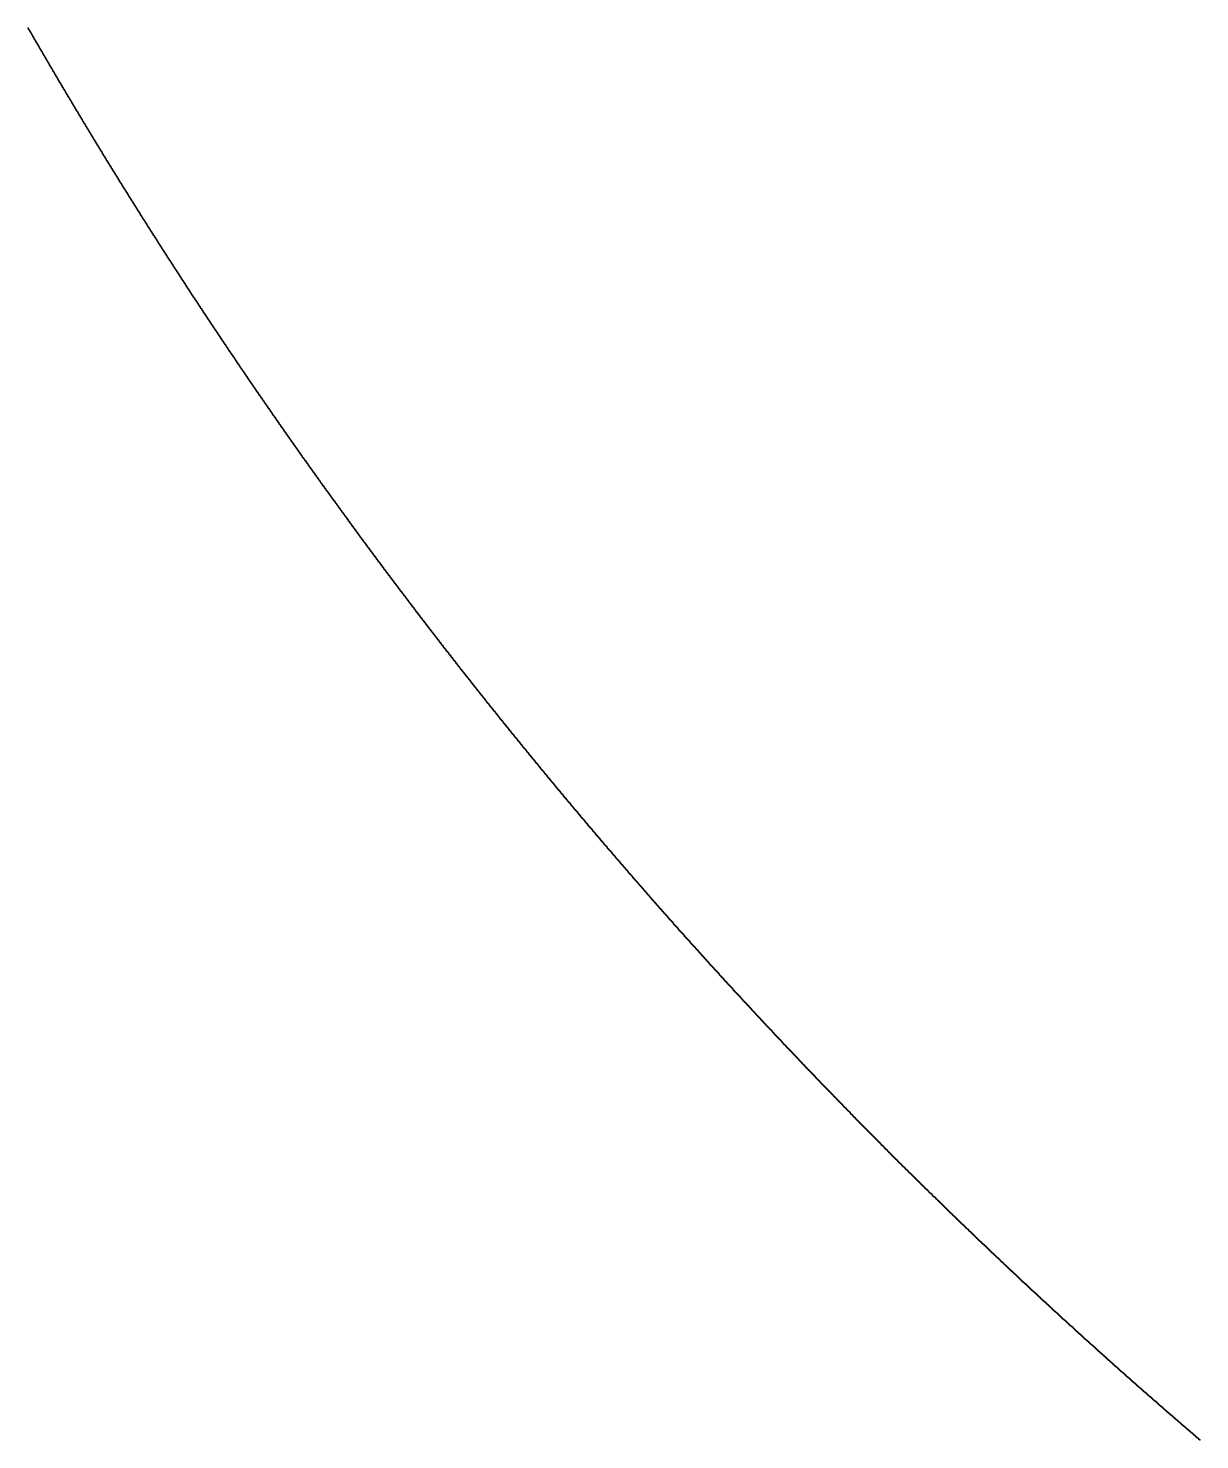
# Model space of a CAD drawing. Header units: metres. Extents: x -42.2 to 42, y -42.2 to 42.1.
# Drawn here: x -36.54 to -27.43, y -32.07 to -21.1 of the extents above; entities that cross this region are included whole.
import ezdxf

# ---------------------------------------------------------------- set-up
doc = ezdxf.new("R2010")
doc.units = ezdxf.units.M

msp = doc.modelspace()

# ---------------------------------------------------------------- linework, layer by layer
for p in [(-36.536, -21.101), (-36.533, -21.107), (-36.529, -21.113), (-36.525, -21.12), (-36.522, -21.126), (-36.518, -21.132), (-36.514, -21.139), (-36.511, -21.145), (-36.507, -21.152), (-36.503, -21.158), (-36.5, -21.164), (-36.496, -21.171), (-36.492, -21.177), (-36.489, -21.183), (-36.485, -21.19), (-36.481, -21.196), (-36.478, -21.203), (-36.474, -21.209), (-36.47, -21.215), (-36.466, -21.222), (-36.463, -21.228), (-36.459, -21.234), (-36.455, -21.241), (-36.452, -21.247), (-36.448, -21.253), (-36.444, -21.26), (-36.441, -21.266), (-36.437, -21.273), (-36.433, -21.279), (-36.429, -21.285), (-36.426, -21.292), (-36.422, -21.298), (-36.418, -21.304), (-36.415, -21.311), (-36.411, -21.317), (-36.407, -21.323), (-36.403, -21.33), (-36.4, -21.336), (-36.396, -21.342), (-36.392, -21.349), (-36.389, -21.355), (-36.385, -21.361), (-36.381, -21.368), (-36.377, -21.374), (-36.374, -21.381), (-36.37, -21.387), (-36.366, -21.393), (-36.363, -21.4), (-36.359, -21.406), (-36.355, -21.412), (-36.351, -21.419), (-36.348, -21.425), (-36.344, -21.431), (-36.34, -21.438), (-36.336, -21.444), (-36.333, -21.45), (-36.329, -21.457), (-36.325, -21.463), (-36.322, -21.469), (-36.318, -21.476), (-36.314, -21.482), (-36.31, -21.488), (-36.307, -21.495), (-36.303, -21.501), (-36.299, -21.507), (-36.295, -21.514), (-36.292, -21.52), (-36.288, -21.526), (-36.284, -21.533), (-36.28, -21.539), (-36.277, -21.545), (-36.273, -21.552), (-36.269, -21.558), (-36.265, -21.564), (-36.262, -21.571), (-36.258, -21.577), (-36.254, -21.583), (-36.25, -21.59), (-36.247, -21.596), (-36.243, -21.602), (-36.239, -21.609), (-36.235, -21.615), (-36.232, -21.621), (-36.228, -21.628), (-36.224, -21.634), (-36.22, -21.64), (-36.216, -21.647), (-36.213, -21.653), (-36.209, -21.659), (-36.205, -21.666), (-36.201, -21.672), (-36.198, -21.678), (-36.194, -21.684), (-36.19, -21.691), (-36.186, -21.697), (-36.183, -21.703), (-36.179, -21.71), (-36.175, -21.716), (-36.171, -21.722), (-36.167, -21.729), (-36.164, -21.735), (-36.16, -21.741), (-36.156, -21.748), (-36.152, -21.754), (-36.149, -21.76), (-36.145, -21.767), (-36.141, -21.773), (-36.137, -21.779), (-36.133, -21.785), (-36.13, -21.792), (-36.126, -21.798), (-36.122, -21.804), (-36.118, -21.811), (-36.114, -21.817), (-36.111, -21.823), (-36.107, -21.83), (-36.103, -21.836), (-36.099, -21.842), (-36.095, -21.848), (-36.092, -21.855), (-36.088, -21.861), (-36.084, -21.867), (-36.08, -21.874), (-36.076, -21.88), (-36.073, -21.886), (-36.069, -21.893), (-36.065, -21.899), (-36.061, -21.905), (-36.057, -21.911), (-36.053, -21.918), (-36.05, -21.924), (-36.046, -21.93), (-36.042, -21.937), (-36.038, -21.943), (-36.034, -21.949), (-36.031, -21.955), (-36.027, -21.962), (-36.023, -21.968), (-36.019, -21.974), (-36.015, -21.981), (-36.011, -21.987), (-36.008, -21.993), (-36.004, -21.999), (-36, -22.006), (-35.996, -22.012), (-35.992, -22.018), (-35.988, -22.025), (-35.985, -22.031), (-35.981, -22.037), (-35.977, -22.043), (-35.973, -22.05), (-35.969, -22.056), (-35.965, -22.062), (-35.962, -22.069), (-35.958, -22.075), (-35.954, -22.081), (-35.95, -22.087), (-35.946, -22.094), (-35.942, -22.1), (-35.939, -22.106), (-35.935, -22.112), (-35.931, -22.119), (-35.927, -22.125), (-35.923, -22.131), (-35.919, -22.138), (-35.915, -22.144), (-35.912, -22.15), (-35.908, -22.156), (-35.904, -22.163), (-35.9, -22.169), (-35.896, -22.175), (-35.892, -22.181), (-35.888, -22.188), (-35.885, -22.194), (-35.881, -22.2), (-35.877, -22.206), (-35.873, -22.213), (-35.869, -22.219), (-35.865, -22.225), (-35.861, -22.231), (-35.857, -22.238), (-35.854, -22.244), (-35.85, -22.25), (-35.846, -22.256), (-35.842, -22.263), (-35.838, -22.269), (-35.834, -22.275), (-35.83, -22.282), (-35.826, -22.288), (-35.823, -22.294), (-35.819, -22.3), (-35.815, -22.307), (-35.811, -22.313), (-35.807, -22.319), (-35.803, -22.325), (-35.799, -22.332), (-35.795, -22.338), (-35.792, -22.344), (-35.788, -22.35), (-35.784, -22.356), (-35.78, -22.363), (-35.776, -22.369), (-35.772, -22.375), (-35.768, -22.381), (-35.764, -22.388), (-35.76, -22.394), (-35.756, -22.4), (-35.753, -22.406), (-35.749, -22.413), (-35.745, -22.419), (-35.741, -22.425), (-35.737, -22.431), (-35.733, -22.438), (-35.729, -22.444), (-35.725, -22.45), (-35.721, -22.456), (-35.717, -22.463), (-35.714, -22.469), (-35.71, -22.475), (-35.706, -22.481), (-35.702, -22.487), (-35.698, -22.494), (-35.694, -22.5), (-35.69, -22.506), (-35.686, -22.512), (-35.682, -22.519), (-35.678, -22.525), (-35.674, -22.531), (-35.67, -22.537), (-35.667, -22.544), (-35.663, -22.55), (-35.659, -22.556), (-35.655, -22.562), (-35.651, -22.568), (-35.647, -22.575), (-35.643, -22.581), (-35.639, -22.587), (-35.635, -22.593), (-35.631, -22.599), (-35.627, -22.606), (-35.623, -22.612), (-35.619, -22.618), (-35.615, -22.624), (-35.611, -22.631), (-35.608, -22.637), (-35.604, -22.643), (-35.6, -22.649), (-35.596, -22.655), (-35.592, -22.662), (-35.588, -22.668), (-35.584, -22.674), (-35.58, -22.68), (-35.576, -22.686), (-35.572, -22.693), (-35.568, -22.699), (-35.564, -22.705), (-35.56, -22.711), (-35.556, -22.717), (-35.552, -22.724), (-35.548, -22.73), (-35.544, -22.736), (-35.54, -22.742), (-35.536, -22.749), (-35.532, -22.755), (-35.528, -22.761), (-35.525, -22.767), (-35.521, -22.773), (-35.517, -22.78), (-35.513, -22.786), (-35.509, -22.792), (-35.505, -22.798), (-35.501, -22.804), (-35.497, -22.81), (-35.493, -22.817), (-35.489, -22.823), (-35.485, -22.829), (-35.481, -22.835), (-35.477, -22.841), (-35.473, -22.848), (-35.469, -22.854), (-35.465, -22.86), (-35.461, -22.866), (-35.457, -22.872), (-35.453, -22.879), (-35.449, -22.885), (-35.445, -22.891), (-35.441, -22.897), (-35.437, -22.903), (-35.433, -22.909), (-35.429, -22.916), (-35.425, -22.922), (-35.421, -22.928), (-35.417, -22.934), (-35.413, -22.94), (-35.409, -22.947), (-35.405, -22.953), (-35.401, -22.959), (-35.397, -22.965), (-35.393, -22.971), (-35.389, -22.977), (-35.385, -22.984), (-35.381, -22.99), (-35.377, -22.996), (-35.373, -23.002), (-35.369, -23.008), (-35.365, -23.014), (-35.361, -23.021), (-35.357, -23.027), (-35.353, -23.033), (-35.349, -23.039), (-35.345, -23.045), (-35.341, -23.052), (-35.337, -23.058), (-35.333, -23.064), (-35.329, -23.07), (-35.325, -23.076), (-35.321, -23.082), (-35.317, -23.088), (-35.313, -23.095), (-35.309, -23.101), (-35.305, -23.107), (-35.301, -23.113), (-35.297, -23.119), (-35.293, -23.125), (-35.289, -23.132), (-35.285, -23.138), (-35.281, -23.144), (-35.277, -23.15), (-35.273, -23.156), (-35.269, -23.162), (-35.265, -23.169), (-35.261, -23.175), (-35.257, -23.181), (-35.253, -23.187), (-35.249, -23.193), (-35.244, -23.199), (-35.24, -23.205), (-35.236, -23.212), (-35.232, -23.218), (-35.228, -23.224), (-35.224, -23.23), (-35.22, -23.236), (-35.216, -23.242), (-35.212, -23.248), (-35.208, -23.255), (-35.204, -23.261), (-35.2, -23.267), (-35.196, -23.273), (-35.192, -23.279), (-35.188, -23.285), (-35.184, -23.291), (-35.18, -23.298), (-35.176, -23.304), (-35.172, -23.31), (-35.168, -23.316), (-35.163, -23.322), (-35.159, -23.328), (-35.155, -23.334), (-35.151, -23.341), (-35.147, -23.347), (-35.143, -23.353), (-35.139, -23.359), (-35.135, -23.365), (-35.131, -23.371), (-35.127, -23.377), (-35.123, -23.383), (-35.119, -23.39), (-35.115, -23.396), (-35.111, -23.402), (-35.107, -23.408), (-35.102, -23.414), (-35.098, -23.42), (-35.094, -23.426), (-35.09, -23.432), (-35.086, -23.439), (-35.082, -23.445), (-35.078, -23.451), (-35.074, -23.457), (-35.07, -23.463), (-35.066, -23.469), (-35.062, -23.475), (-35.058, -23.481), (-35.053, -23.488), (-35.049, -23.494), (-35.045, -23.5), (-35.041, -23.506), (-35.037, -23.512), (-35.033, -23.518), (-35.029, -23.524), (-35.025, -23.53), (-35.021, -23.536), (-35.017, -23.543), (-35.013, -23.549), (-35.008, -23.555), (-35.004, -23.561), (-35, -23.567), (-34.996, -23.573), (-34.992, -23.579), (-34.988, -23.585), (-34.984, -23.591), (-34.98, -23.597), (-34.976, -23.604), (-34.971, -23.61), (-34.967, -23.616), (-34.963, -23.622), (-34.959, -23.628), (-34.955, -23.634), (-34.951, -23.64), (-34.947, -23.646), (-34.943, -23.652), (-34.939, -23.658), (-34.934, -23.665), (-34.93, -23.671), (-34.926, -23.677), (-34.922, -23.683), (-34.918, -23.689), (-34.914, -23.695), (-34.91, -23.701), (-34.906, -23.707), (-34.901, -23.713), (-34.897, -23.719), (-34.893, -23.725), (-34.889, -23.732), (-34.885, -23.738), (-34.881, -23.744), (-34.877, -23.75), (-34.873, -23.756), (-34.868, -23.762), (-34.864, -23.768), (-34.86, -23.774), (-34.856, -23.78), (-34.852, -23.786), (-34.848, -23.792), (-34.844, -23.798), (-34.839, -23.805), (-34.835, -23.811), (-34.831, -23.817), (-34.827, -23.823), (-34.823, -23.829), (-34.819, -23.835), (-34.815, -23.841), (-34.81, -23.847), (-34.806, -23.853), (-34.802, -23.859), (-34.798, -23.865), (-34.794, -23.871), (-34.79, -23.877), (-34.785, -23.884), (-34.781, -23.89), (-34.777, -23.896), (-34.773, -23.902), (-34.769, -23.908), (-34.765, -23.914), (-34.761, -23.92), (-34.756, -23.926), (-34.752, -23.932), (-34.748, -23.938), (-34.744, -23.944), (-34.74, -23.95), (-34.735, -23.956), (-34.731, -23.962), (-34.727, -23.968), (-34.723, -23.974), (-34.719, -23.981), (-34.715, -23.987), (-34.71, -23.993), (-34.706, -23.999), (-34.702, -24.005), (-34.698, -24.011), (-34.694, -24.017), (-34.69, -24.023), (-34.685, -24.029), (-34.681, -24.035), (-34.677, -24.041), (-34.673, -24.047), (-34.669, -24.053), (-34.664, -24.059), (-34.66, -24.065), (-34.656, -24.071), (-34.652, -24.077), (-34.648, -24.083), (-34.643, -24.089), (-34.639, -24.095), (-34.635, -24.102), (-34.631, -24.108), (-34.627, -24.114), (-34.623, -24.12), (-34.618, -24.126), (-34.614, -24.132), (-34.61, -24.138), (-34.606, -24.144), (-34.602, -24.15), (-34.597, -24.156), (-34.593, -24.162), (-34.589, -24.168), (-34.585, -24.174), (-34.58, -24.18), (-34.576, -24.186), (-34.572, -24.192), (-34.568, -24.198), (-34.564, -24.204), (-34.559, -24.21), (-34.555, -24.216), (-34.551, -24.222), (-34.547, -24.228), (-34.543, -24.234), (-34.538, -24.24), (-34.534, -24.246), (-34.53, -24.252), (-34.526, -24.258), (-34.521, -24.264), (-34.517, -24.27), (-34.513, -24.276), (-34.509, -24.282), (-34.505, -24.288), (-34.5, -24.294), (-34.496, -24.301), (-34.492, -24.307), (-34.488, -24.313), (-34.483, -24.319), (-34.479, -24.325), (-34.475, -24.331), (-34.471, -24.337), (-34.466, -24.343), (-34.462, -24.349), (-34.458, -24.355), (-34.454, -24.361), (-34.449, -24.367), (-34.445, -24.373), (-34.441, -24.379), (-34.437, -24.385), (-34.432, -24.391), (-34.428, -24.397), (-34.424, -24.403), (-34.42, -24.409), (-34.415, -24.415), (-34.411, -24.421), (-34.407, -24.427), (-34.403, -24.433), (-34.398, -24.439), (-34.394, -24.445), (-34.39, -24.451), (-34.386, -24.457), (-34.381, -24.463), (-34.377, -24.469), (-34.373, -24.475), (-34.369, -24.481), (-34.364, -24.487), (-34.36, -24.493), (-34.356, -24.499), (-34.352, -24.505), (-34.347, -24.511), (-34.343, -24.517), (-34.339, -24.523), (-34.335, -24.529), (-34.33, -24.535), (-34.326, -24.541), (-34.322, -24.547), (-34.317, -24.553), (-34.313, -24.559), (-34.309, -24.565), (-34.305, -24.571), (-34.3, -24.577), (-34.296, -24.583), (-34.292, -24.588), (-34.288, -24.594), (-34.283, -24.6), (-34.279, -24.606), (-34.275, -24.612), (-34.27, -24.618), (-34.266, -24.624), (-34.262, -24.63), (-34.258, -24.636), (-34.253, -24.642), (-34.249, -24.648), (-34.245, -24.654), (-34.24, -24.66), (-34.236, -24.666), (-34.232, -24.672), (-34.227, -24.678), (-34.223, -24.684), (-34.219, -24.69), (-34.215, -24.696), (-34.21, -24.702), (-34.206, -24.708), (-34.202, -24.714), (-34.197, -24.72), (-34.193, -24.726), (-34.189, -24.732), (-34.184, -24.738), (-34.18, -24.744), (-34.176, -24.75), (-34.172, -24.756), (-34.167, -24.762), (-34.163, -24.768), (-34.159, -24.774), (-34.154, -24.78), (-34.15, -24.785), (-34.146, -24.791), (-34.141, -24.797), (-34.137, -24.803), (-34.133, -24.809), (-34.128, -24.815), (-34.124, -24.821), (-34.12, -24.827), (-34.115, -24.833), (-34.111, -24.839), (-34.107, -24.845), (-34.102, -24.851), (-34.098, -24.857), (-34.094, -24.863), (-34.089, -24.869), (-34.085, -24.875), (-34.081, -24.881), (-34.076, -24.887), (-34.072, -24.893), (-34.068, -24.898), (-34.063, -24.904), (-34.059, -24.91), (-34.055, -24.916), (-34.05, -24.922), (-34.046, -24.928), (-34.042, -24.934), (-34.037, -24.94), (-34.033, -24.946), (-34.029, -24.952), (-34.024, -24.958), (-34.02, -24.964), (-34.016, -24.97), (-34.011, -24.976), (-34.007, -24.982), (-34.007, -24.982), (-34.003, -24.988), (-33.998, -24.993), (-33.994, -24.999), (-33.99, -25.005), (-33.985, -25.011), (-33.981, -25.017), (-33.977, -25.023), (-33.972, -25.029), (-33.968, -25.035), (-33.963, -25.041), (-33.959, -25.047), (-33.955, -25.053), (-33.95, -25.059), (-33.946, -25.065), (-33.942, -25.071), (-33.937, -25.076), (-33.933, -25.082), (-33.929, -25.088), (-33.924, -25.094), (-33.92, -25.1), (-33.915, -25.106), (-33.911, -25.112), (-33.907, -25.118), (-33.902, -25.124), (-33.898, -25.13), (-33.894, -25.136), (-33.889, -25.142), (-33.885, -25.147), (-33.88, -25.153), (-33.876, -25.159), (-33.872, -25.165), (-33.867, -25.171), (-33.863, -25.177), (-33.858, -25.183), (-33.854, -25.189), (-33.85, -25.195), (-33.845, -25.201), (-33.841, -25.207), (-33.837, -25.212), (-33.832, -25.218), (-33.828, -25.224), (-33.823, -25.23), (-33.819, -25.236), (-33.815, -25.242), (-33.81, -25.248), (-33.806, -25.254), (-33.801, -25.26), (-33.797, -25.266), (-33.793, -25.271), (-33.788, -25.277), (-33.784, -25.283), (-33.779, -25.289), (-33.775, -25.295), (-33.771, -25.301), (-33.766, -25.307), (-33.762, -25.313), (-33.757, -25.319), (-33.753, -25.325), (-33.748, -25.33), (-33.744, -25.336), (-33.74, -25.342), (-33.735, -25.348), (-33.731, -25.354), (-33.726, -25.36), (-33.722, -25.366), (-33.718, -25.372), (-33.713, -25.378), (-33.709, -25.383), (-33.704, -25.389), (-33.7, -25.395), (-33.695, -25.401), (-33.691, -25.407), (-33.687, -25.413), (-33.682, -25.419), (-33.678, -25.425), (-33.673, -25.43), (-33.669, -25.436), (-33.664, -25.442), (-33.66, -25.448), (-33.656, -25.454), (-33.651, -25.46), (-33.647, -25.466), (-33.642, -25.472), (-33.638, -25.477), (-33.633, -25.483), (-33.629, -25.489), (-33.625, -25.495), (-33.62, -25.501), (-33.616, -25.507), (-33.611, -25.513), (-33.607, -25.518), (-33.602, -25.524), (-33.598, -25.53), (-33.593, -25.536), (-33.589, -25.542), (-33.584, -25.548), (-33.58, -25.554), (-33.576, -25.56), (-33.571, -25.565), (-33.567, -25.571), (-33.562, -25.577), (-33.558, -25.583), (-33.553, -25.589), (-33.549, -25.595), (-33.544, -25.601), (-33.54, -25.606), (-33.535, -25.612), (-33.531, -25.618), (-33.527, -25.624), (-33.522, -25.63), (-33.518, -25.636), (-33.513, -25.641), (-33.509, -25.647), (-33.504, -25.653), (-33.5, -25.659), (-33.495, -25.665), (-33.491, -25.671), (-33.486, -25.677), (-33.482, -25.682), (-33.477, -25.688), (-33.473, -25.694), (-33.468, -25.7), (-33.464, -25.706), (-33.459, -25.712), (-33.455, -25.717), (-33.451, -25.723), (-33.446, -25.729), (-33.442, -25.735), (-33.437, -25.741), (-33.433, -25.747), (-33.428, -25.752), (-33.424, -25.758), (-33.419, -25.764), (-33.415, -25.77), (-33.41, -25.776), (-33.406, -25.782), (-33.401, -25.787), (-33.397, -25.793), (-33.392, -25.799), (-33.388, -25.805), (-33.383, -25.811), (-33.379, -25.817), (-33.374, -25.822), (-33.37, -25.828), (-33.365, -25.834), (-33.361, -25.84), (-33.356, -25.846), (-33.352, -25.851), (-33.347, -25.857), (-33.343, -25.863), (-33.338, -25.869), (-33.334, -25.875), (-33.329, -25.881), (-33.325, -25.886), (-33.32, -25.892), (-33.316, -25.898), (-33.311, -25.904), (-33.307, -25.91), (-33.302, -25.915), (-33.298, -25.921), (-33.293, -25.927), (-33.289, -25.933), (-33.284, -25.939), (-33.279, -25.944), (-33.275, -25.95), (-33.27, -25.956), (-33.266, -25.962), (-33.261, -25.968), (-33.257, -25.974), (-33.252, -25.979), (-33.248, -25.985), (-33.243, -25.991), (-33.239, -25.997), (-33.234, -26.003), (-33.23, -26.008), (-33.225, -26.014), (-33.221, -26.02), (-33.216, -26.026), (-33.212, -26.032), (-33.207, -26.037), (-33.202, -26.043), (-33.198, -26.049), (-33.193, -26.055), (-33.189, -26.06), (-33.184, -26.066), (-33.18, -26.072), (-33.175, -26.078), (-33.171, -26.084), (-33.166, -26.089), (-33.162, -26.095), (-33.157, -26.101), (-33.152, -26.107), (-33.148, -26.113), (-33.143, -26.118), (-33.139, -26.124), (-33.134, -26.13), (-33.13, -26.136), (-33.125, -26.141), (-33.121, -26.147), (-33.116, -26.153), (-33.112, -26.159), (-33.107, -26.165), (-33.102, -26.17), (-33.098, -26.176), (-33.093, -26.182), (-33.089, -26.188), (-33.084, -26.193), (-33.08, -26.199), (-33.075, -26.205), (-33.07, -26.211), (-33.066, -26.217), (-33.061, -26.222), (-33.057, -26.228), (-33.052, -26.234), (-33.048, -26.24), (-33.043, -26.245), (-33.038, -26.251), (-33.034, -26.257), (-33.029, -26.263), (-33.025, -26.268), (-33.02, -26.274), (-33.016, -26.28), (-33.011, -26.286), (-33.006, -26.292), (-33.002, -26.297), (-32.997, -26.303), (-32.993, -26.309), (-32.988, -26.315), (-32.984, -26.32), (-32.979, -26.326), (-32.974, -26.332), (-32.97, -26.338), (-32.965, -26.343), (-32.961, -26.349), (-32.956, -26.355), (-32.951, -26.361), (-32.947, -26.366), (-32.942, -26.372), (-32.938, -26.378), (-32.933, -26.384), (-32.928, -26.389), (-32.924, -26.395), (-32.919, -26.401), (-32.915, -26.407), (-32.91, -26.412), (-32.905, -26.418), (-32.901, -26.424), (-32.896, -26.43), (-32.892, -26.435), (-32.887, -26.441), (-32.882, -26.447), (-32.878, -26.452), (-32.873, -26.458), (-32.869, -26.464), (-32.864, -26.47), (-32.859, -26.475), (-32.855, -26.481), (-32.85, -26.487), (-32.845, -26.493), (-32.841, -26.498), (-32.836, -26.504), (-32.832, -26.51), (-32.827, -26.516), (-32.822, -26.521), (-32.818, -26.527), (-32.813, -26.533), (-32.809, -26.538), (-32.804, -26.544), (-32.799, -26.55), (-32.795, -26.556), (-32.79, -26.561), (-32.785, -26.567), (-32.781, -26.573), (-32.776, -26.578), (-32.771, -26.584), (-32.767, -26.59), (-32.762, -26.596), (-32.758, -26.601), (-32.753, -26.607), (-32.748, -26.613), (-32.744, -26.618), (-32.739, -26.624), (-32.734, -26.63), (-32.73, -26.636), (-32.725, -26.641), (-32.72, -26.647), (-32.716, -26.653), (-32.711, -26.658), (-32.707, -26.664), (-32.702, -26.67), (-32.697, -26.676), (-32.693, -26.681), (-32.688, -26.687), (-32.683, -26.693), (-32.679, -26.698), (-32.674, -26.704), (-32.669, -26.71), (-32.665, -26.715), (-32.66, -26.721), (-32.655, -26.727), (-32.651, -26.733), (-32.646, -26.738), (-32.641, -26.744), (-32.637, -26.75), (-32.632, -26.755), (-32.627, -26.761), (-32.623, -26.767), (-32.618, -26.772), (-32.613, -26.778), (-32.609, -26.784), (-32.604, -26.79), (-32.599, -26.795), (-32.595, -26.801), (-32.59, -26.807), (-32.585, -26.812), (-32.581, -26.818), (-32.576, -26.824), (-32.571, -26.829), (-32.567, -26.835), (-32.562, -26.841), (-32.557, -26.846), (-32.553, -26.852), (-32.548, -26.858), (-32.543, -26.863), (-32.539, -26.869), (-32.534, -26.875), (-32.529, -26.88), (-32.525, -26.886), (-32.52, -26.892), (-32.515, -26.897), (-32.51, -26.903), (-32.506, -26.909), (-32.501, -26.914), (-32.496, -26.92), (-32.492, -26.926), (-32.487, -26.931), (-32.482, -26.937), (-32.478, -26.943), (-32.473, -26.948), (-32.468, -26.954), (-32.464, -26.96), (-32.459, -26.965), (-32.454, -26.971), (-32.449, -26.977), (-32.445, -26.982), (-32.44, -26.988), (-32.435, -26.994), (-32.431, -26.999), (-32.426, -27.005), (-32.421, -27.011), (-32.417, -27.016), (-32.412, -27.022), (-32.407, -27.028), (-32.402, -27.033), (-32.398, -27.039), (-32.393, -27.045), (-32.388, -27.05), (-32.384, -27.056), (-32.379, -27.062), (-32.374, -27.067), (-32.369, -27.073), (-32.365, -27.079), (-32.36, -27.084), (-32.355, -27.09), (-32.351, -27.096), (-32.346, -27.101), (-32.341, -27.107), (-32.336, -27.112), (-32.332, -27.118), (-32.327, -27.124), (-32.322, -27.129), (-32.317, -27.135), (-32.313, -27.141), (-32.308, -27.146), (-32.303, -27.152), (-32.299, -27.158), (-32.294, -27.163), (-32.289, -27.169), (-32.284, -27.174), (-32.28, -27.18), (-32.275, -27.186), (-32.27, -27.191), (-32.265, -27.197), (-32.261, -27.203), (-32.256, -27.208), (-32.251, -27.214), (-32.246, -27.22), (-32.242, -27.225), (-32.237, -27.231), (-32.232, -27.236), (-32.227, -27.242), (-32.223, -27.248), (-32.218, -27.253), (-32.213, -27.259), (-32.208, -27.265), (-32.204, -27.27), (-32.199, -27.276), (-32.194, -27.281), (-32.189, -27.287), (-32.185, -27.293), (-32.18, -27.298), (-32.175, -27.304), (-32.17, -27.309), (-32.166, -27.315), (-32.161, -27.321), (-32.156, -27.326), (-32.151, -27.332), (-32.147, -27.337), (-32.142, -27.343), (-32.137, -27.349), (-32.132, -27.354), (-32.127, -27.36), (-32.123, -27.366), (-32.118, -27.371), (-32.113, -27.377), (-32.108, -27.382), (-32.104, -27.388), (-32.099, -27.394), (-32.094, -27.399), (-32.089, -27.405), (-32.085, -27.41), (-32.08, -27.416), (-32.075, -27.422), (-32.07, -27.427), (-32.065, -27.433), (-32.061, -27.438), (-32.056, -27.444), (-32.051, -27.45), (-32.046, -27.455), (-32.042, -27.461), (-32.037, -27.466), (-32.032, -27.472), (-32.027, -27.477), (-32.022, -27.483), (-32.018, -27.489), (-32.013, -27.494), (-32.008, -27.5), (-32.003, -27.505), (-31.998, -27.511), (-31.994, -27.517), (-31.989, -27.522), (-31.984, -27.528), (-31.979, -27.533), (-31.974, -27.539), (-31.97, -27.544), (-31.965, -27.55), (-31.96, -27.556), (-31.955, -27.561), (-31.95, -27.567), (-31.946, -27.572), (-31.941, -27.578), (-31.936, -27.583), (-31.931, -27.589), (-31.926, -27.595), (-31.922, -27.6), (-31.917, -27.606), (-31.912, -27.611), (-31.907, -27.617), (-31.902, -27.622), (-31.897, -27.628), (-31.893, -27.634), (-31.888, -27.639), (-31.883, -27.645), (-31.878, -27.65), (-31.873, -27.656), (-31.869, -27.661), (-31.864, -27.667), (-31.859, -27.673), (-31.854, -27.678), (-31.849, -27.684), (-31.844, -27.689), (-31.84, -27.695), (-31.835, -27.7), (-31.83, -27.706), (-31.825, -27.711), (-31.82, -27.717), (-31.815, -27.723), (-31.811, -27.728), (-31.806, -27.734), (-31.801, -27.739), (-31.796, -27.745), (-31.791, -27.75), (-31.786, -27.756), (-31.782, -27.761), (-31.777, -27.767), (-31.772, -27.772), (-31.767, -27.778), (-31.762, -27.784), (-31.757, -27.789), (-31.753, -27.795), (-31.748, -27.8), (-31.743, -27.806), (-31.738, -27.811), (-31.733, -27.817), (-31.728, -27.822), (-31.724, -27.828), (-31.719, -27.833), (-31.714, -27.839), (-31.709, -27.844), (-31.704, -27.85), (-31.699, -27.856), (-31.694, -27.861), (-31.69, -27.867), (-31.685, -27.872), (-31.68, -27.878), (-31.675, -27.883), (-31.67, -27.889), (-31.665, -27.894), (-31.66, -27.9), (-31.656, -27.905), (-31.651, -27.911), (-31.646, -27.916), (-31.641, -27.922), (-31.636, -27.927), (-31.631, -27.933), (-31.626, -27.938), (-31.621, -27.944), (-31.617, -27.949), (-31.612, -27.955), (-31.607, -27.96), (-31.602, -27.966), (-31.597, -27.971), (-31.592, -27.977), (-31.587, -27.982), (-31.582, -27.988), (-31.578, -27.994), (-31.573, -27.999), (-31.568, -28.005), (-31.563, -28.01), (-31.558, -28.016), (-31.553, -28.021), (-31.548, -28.027), (-31.543, -28.032), (-31.539, -28.038), (-31.534, -28.043), (-31.529, -28.049), (-31.524, -28.054), (-31.519, -28.06), (-31.514, -28.065), (-31.509, -28.071), (-31.504, -28.076), (-31.499, -28.082), (-31.494, -28.087), (-31.49, -28.093), (-31.485, -28.098), (-31.48, -28.104), (-31.475, -28.109), (-31.47, -28.115), (-31.465, -28.12), (-31.46, -28.125), (-31.455, -28.131), (-31.45, -28.136), (-31.445, -28.142), (-31.441, -28.147), (-31.436, -28.153), (-31.431, -28.158), (-31.426, -28.164), (-31.421, -28.169), (-31.416, -28.175), (-31.411, -28.18), (-31.406, -28.186), (-31.401, -28.191), (-31.396, -28.197), (-31.391, -28.202), (-31.387, -28.208), (-31.382, -28.213), (-31.377, -28.219), (-31.372, -28.224), (-31.367, -28.23), (-31.362, -28.235), (-31.357, -28.241), (-31.352, -28.246), (-31.347, -28.252), (-31.342, -28.257), (-31.337, -28.262), (-31.332, -28.268), (-31.327, -28.273), (-31.323, -28.279), (-31.318, -28.284), (-31.313, -28.29), (-31.308, -28.295), (-31.303, -28.301), (-31.298, -28.306), (-31.293, -28.312), (-31.288, -28.317), (-31.283, -28.323), (-31.278, -28.328), (-31.273, -28.333), (-31.268, -28.339), (-31.263, -28.344), (-31.258, -28.35), (-31.253, -28.355), (-31.248, -28.361), (-31.244, -28.366), (-31.239, -28.372), (-31.234, -28.377), (-31.229, -28.383), (-31.224, -28.388), (-31.219, -28.393), (-31.214, -28.399), (-31.209, -28.404), (-31.204, -28.41), (-31.199, -28.415), (-31.194, -28.421), (-31.189, -28.426), (-31.184, -28.432), (-31.179, -28.437), (-31.174, -28.442), (-31.169, -28.448), (-31.164, -28.453), (-31.159, -28.459), (-31.154, -28.464), (-31.149, -28.47), (-31.144, -28.475), (-31.14, -28.48), (-31.135, -28.486), (-31.13, -28.491), (-31.125, -28.497), (-31.12, -28.502), (-31.115, -28.508), (-31.11, -28.513), (-31.105, -28.518), (-31.1, -28.524), (-31.095, -28.529), (-31.09, -28.535), (-31.085, -28.54), (-31.08, -28.546), (-31.075, -28.551), (-31.07, -28.556), (-31.065, -28.562), (-31.06, -28.567), (-31.055, -28.573), (-31.05, -28.578), (-31.045, -28.584), (-31.04, -28.589), (-31.035, -28.594), (-31.03, -28.6), (-31.025, -28.605), (-31.02, -28.611), (-31.015, -28.616), (-31.01, -28.621), (-31.005, -28.627), (-31, -28.632), (-30.995, -28.638), (-30.99, -28.643), (-30.985, -28.648), (-30.98, -28.654), (-30.975, -28.659), (-30.97, -28.665), (-30.965, -28.67), (-30.96, -28.675), (-30.955, -28.681), (-30.95, -28.686), (-30.945, -28.692), (-30.94, -28.697), (-30.935, -28.702), (-30.93, -28.708), (-30.925, -28.713), (-30.92, -28.719), (-30.915, -28.724), (-30.91, -28.729), (-30.905, -28.735), (-30.9, -28.74), (-30.895, -28.746), (-30.89, -28.751), (-30.885, -28.756), (-30.88, -28.762), (-30.875, -28.767), (-30.87, -28.773), (-30.865, -28.778), (-30.86, -28.783), (-30.855, -28.789), (-30.85, -28.794), (-30.845, -28.799), (-30.84, -28.805), (-30.835, -28.81), (-30.83, -28.816), (-30.825, -28.821), (-30.82, -28.826), (-30.815, -28.832), (-30.81, -28.837), (-30.805, -28.842), (-30.8, -28.848), (-30.795, -28.853), (-30.79, -28.859), (-30.785, -28.864), (-30.78, -28.869), (-30.775, -28.875), (-30.77, -28.88), (-30.764, -28.885), (-30.759, -28.891), (-30.754, -28.896), (-30.749, -28.902), (-30.744, -28.907), (-30.739, -28.912), (-30.734, -28.918), (-30.729, -28.923), (-30.724, -28.928), (-30.719, -28.934), (-30.714, -28.939), (-30.709, -28.944), (-30.704, -28.95), (-30.699, -28.955), (-30.694, -28.961), (-30.689, -28.966), (-30.684, -28.971), (-30.679, -28.977), (-30.674, -28.982), (-30.669, -28.987), (-30.664, -28.993), (-30.659, -28.998), (-30.653, -29.003), (-30.648, -29.009), (-30.643, -29.014), (-30.638, -29.019), (-30.633, -29.025), (-30.628, -29.03), (-30.623, -29.035), (-30.618, -29.041), (-30.613, -29.046), (-30.608, -29.051), (-30.603, -29.057), (-30.598, -29.062), (-30.593, -29.067), (-30.588, -29.073), (-30.583, -29.078), (-30.578, -29.083), (-30.572, -29.089), (-30.567, -29.094), (-30.562, -29.099), (-30.557, -29.105), (-30.552, -29.11), (-30.547, -29.115), (-30.542, -29.121), (-30.537, -29.126), (-30.532, -29.131), (-30.527, -29.137), (-30.522, -29.142), (-30.517, -29.147), (-30.512, -29.153), (-30.506, -29.158), (-30.501, -29.163), (-30.496, -29.169), (-30.491, -29.174), (-30.486, -29.179), (-30.481, -29.185), (-30.476, -29.19), (-30.471, -29.195), (-30.466, -29.201), (-30.461, -29.206), (-30.456, -29.211), (-30.45, -29.217), (-30.445, -29.222), (-30.44, -29.227), (-30.435, -29.232), (-30.43, -29.238), (-30.425, -29.243), (-30.42, -29.248), (-30.415, -29.254), (-30.41, -29.259), (-30.405, -29.264), (-30.4, -29.27), (-30.394, -29.275), (-30.389, -29.28), (-30.384, -29.285), (-30.379, -29.291), (-30.374, -29.296), (-30.369, -29.301), (-30.364, -29.307), (-30.359, -29.312), (-30.354, -29.317), (-30.348, -29.323), (-30.343, -29.328), (-30.338, -29.333), (-30.333, -29.338), (-30.328, -29.344), (-30.323, -29.349), (-30.318, -29.354), (-30.313, -29.36), (-30.308, -29.365), (-30.302, -29.37), (-30.297, -29.375), (-30.292, -29.381), (-30.287, -29.386), (-30.282, -29.391), (-30.277, -29.397), (-30.272, -29.402), (-30.267, -29.407), (-30.261, -29.412), (-30.256, -29.418), (-30.251, -29.423), (-30.246, -29.428), (-30.241, -29.434), (-30.236, -29.439), (-30.231, -29.444), (-30.225, -29.449), (-30.22, -29.455), (-30.215, -29.46), (-30.21, -29.465), (-30.205, -29.47), (-30.2, -29.476), (-30.195, -29.481), (-30.19, -29.486), (-30.184, -29.492), (-30.179, -29.497), (-30.174, -29.502), (-30.169, -29.507), (-30.164, -29.513), (-30.159, -29.518), (-30.153, -29.523), (-30.148, -29.528), (-30.143, -29.534), (-30.138, -29.539), (-30.133, -29.544), (-30.128, -29.549), (-30.123, -29.555), (-30.117, -29.56), (-30.112, -29.565), (-30.107, -29.57), (-30.102, -29.576), (-30.097, -29.581), (-30.092, -29.586), (-30.087, -29.591), (-30.081, -29.597), (-30.076, -29.602), (-30.071, -29.607), (-30.066, -29.612), (-30.061, -29.618), (-30.056, -29.623), (-30.05, -29.628), (-30.045, -29.633), (-30.04, -29.639), (-30.035, -29.644), (-30.03, -29.649), (-30.025, -29.654), (-30.019, -29.66), (-30.014, -29.665), (-30.009, -29.67), (-30.004, -29.675), (-29.999, -29.681), (-29.993, -29.686), (-29.988, -29.691), (-29.983, -29.696), (-29.978, -29.701), (-29.973, -29.707), (-29.968, -29.712), (-29.962, -29.717), (-29.957, -29.722), (-29.952, -29.728), (-29.947, -29.733), (-29.942, -29.738), (-29.937, -29.743), (-29.931, -29.748), (-29.926, -29.754), (-29.921, -29.759), (-29.916, -29.764), (-29.911, -29.769), (-29.905, -29.775), (-29.9, -29.78), (-29.895, -29.785), (-29.89, -29.79), (-29.885, -29.795), (-29.879, -29.801), (-29.874, -29.806), (-29.869, -29.811), (-29.864, -29.816), (-29.859, -29.821), (-29.853, -29.827), (-29.848, -29.832), (-29.843, -29.837), (-29.838, -29.842), (-29.833, -29.848), (-29.827, -29.853), (-29.822, -29.858), (-29.817, -29.863), (-29.812, -29.868), (-29.807, -29.874), (-29.801, -29.879), (-29.796, -29.884), (-29.791, -29.889), (-29.786, -29.894), (-29.781, -29.899), (-29.775, -29.905), (-29.77, -29.91), (-29.765, -29.915), (-29.76, -29.92), (-29.754, -29.925), (-29.749, -29.931), (-29.744, -29.936), (-29.739, -29.941), (-29.734, -29.946), (-29.728, -29.951), (-29.723, -29.957), (-29.718, -29.962), (-29.713, -29.967), (-29.707, -29.972), (-29.702, -29.977), (-29.697, -29.982), (-29.692, -29.988), (-29.687, -29.993), (-29.681, -29.998), (-29.676, -30.003), (-29.671, -30.008), (-29.666, -30.014), (-29.66, -30.019), (-29.655, -30.024), (-29.65, -30.029), (-29.645, -30.034), (-29.639, -30.039), (-29.634, -30.045), (-29.629, -30.05), (-29.624, -30.055), (-29.618, -30.06), (-29.613, -30.065), (-29.608, -30.07), (-29.603, -30.076), (-29.597, -30.081), (-29.592, -30.086), (-29.587, -30.091), (-29.582, -30.096), (-29.577, -30.101), (-29.571, -30.107), (-29.566, -30.112), (-29.561, -30.117), (-29.556, -30.122), (-29.55, -30.127), (-29.545, -30.132), (-29.54, -30.137), (-29.534, -30.143), (-29.529, -30.148), (-29.524, -30.153), (-29.519, -30.158), (-29.513, -30.163), (-29.508, -30.168), (-29.503, -30.174), (-29.498, -30.179), (-29.492, -30.184), (-29.487, -30.189), (-29.482, -30.194), (-29.477, -30.199), (-29.471, -30.204), (-29.466, -30.21), (-29.461, -30.215), (-29.456, -30.22), (-29.45, -30.225), (-29.445, -30.23), (-29.44, -30.235), (-29.434, -30.24), (-29.429, -30.245), (-29.424, -30.251), (-29.419, -30.256), (-29.413, -30.261), (-29.408, -30.266), (-29.403, -30.271), (-29.398, -30.276), (-29.392, -30.281), (-29.387, -30.287), (-29.382, -30.292), (-29.376, -30.297), (-29.371, -30.302), (-29.366, -30.307), (-29.361, -30.312), (-29.355, -30.317), (-29.35, -30.322), (-29.345, -30.328), (-29.339, -30.333), (-29.334, -30.338), (-29.329, -30.343), (-29.324, -30.348), (-29.318, -30.353), (-29.313, -30.358), (-29.308, -30.363), (-29.302, -30.368), (-29.297, -30.374), (-29.292, -30.379), (-29.286, -30.384), (-29.281, -30.389), (-29.276, -30.394), (-29.271, -30.399), (-29.265, -30.404), (-29.26, -30.409), (-29.255, -30.414), (-29.249, -30.419), (-29.244, -30.425), (-29.239, -30.43), (-29.233, -30.435), (-29.228, -30.44), (-29.223, -30.445), (-29.218, -30.45), (-29.212, -30.455), (-29.207, -30.46), (-29.202, -30.465), (-29.196, -30.47), (-29.191, -30.476), (-29.186, -30.481), (-29.18, -30.486), (-29.175, -30.491), (-29.17, -30.496), (-29.164, -30.501), (-29.159, -30.506), (-29.154, -30.511), (-29.148, -30.516), (-29.143, -30.521), (-29.138, -30.526), (-29.132, -30.532), (-29.127, -30.537), (-29.122, -30.542), (-29.116, -30.547), (-29.111, -30.552), (-29.106, -30.557), (-29.101, -30.562), (-29.095, -30.567), (-29.09, -30.572), (-29.085, -30.577), (-29.079, -30.582), (-29.074, -30.587), (-29.069, -30.592), (-29.063, -30.597), (-29.058, -30.603), (-29.053, -30.608), (-29.047, -30.613), (-29.042, -30.618), (-29.036, -30.623), (-29.031, -30.628), (-29.026, -30.633), (-29.02, -30.638), (-29.015, -30.643), (-29.01, -30.648), (-29.004, -30.653), (-28.999, -30.658), (-28.994, -30.663), (-28.988, -30.668), (-28.983, -30.673), (-28.978, -30.678), (-28.972, -30.684), (-28.967, -30.689), (-28.962, -30.694), (-28.956, -30.699), (-28.951, -30.704), (-28.946, -30.709), (-28.94, -30.714), (-28.935, -30.719), (-28.93, -30.724), (-28.924, -30.729), (-28.919, -30.734), (-28.913, -30.739), (-28.908, -30.744), (-28.903, -30.749), (-28.897, -30.754), (-28.892, -30.759), (-28.887, -30.764), (-28.881, -30.769), (-28.876, -30.774), (-28.871, -30.779), (-28.865, -30.784), (-28.86, -30.789), (-28.854, -30.794), (-28.849, -30.8), (-28.844, -30.805), (-28.838, -30.81), (-28.833, -30.815), (-28.828, -30.82), (-28.822, -30.825), (-28.817, -30.83), (-28.811, -30.835), (-28.806, -30.84), (-28.801, -30.845), (-28.795, -30.85), (-28.79, -30.855), (-28.785, -30.86), (-28.779, -30.865), (-28.774, -30.87), (-28.768, -30.875), (-28.763, -30.88), (-28.758, -30.885), (-28.752, -30.89), (-28.747, -30.895), (-28.741, -30.9), (-28.736, -30.905), (-28.731, -30.91), (-28.725, -30.915), (-28.72, -30.92), (-28.715, -30.925), (-28.709, -30.93), (-28.704, -30.935), (-28.698, -30.94), (-28.693, -30.945), (-28.688, -30.95), (-28.682, -30.955), (-28.677, -30.96), (-28.671, -30.965), (-28.666, -30.97), (-28.661, -30.975), (-28.655, -30.98), (-28.65, -30.985), (-28.644, -30.99), (-28.639, -30.995), (-28.634, -31), (-28.628, -31.005), (-28.623, -31.01), (-28.617, -31.015), (-28.612, -31.02), (-28.606, -31.025), (-28.601, -31.03), (-28.596, -31.035), (-28.59, -31.04), (-28.585, -31.045), (-28.579, -31.05), (-28.574, -31.055), (-28.569, -31.06), (-28.563, -31.065), (-28.558, -31.07), (-28.552, -31.075), (-28.547, -31.08), (-28.541, -31.085), (-28.536, -31.09), (-28.531, -31.095), (-28.525, -31.1), (-28.52, -31.105), (-28.514, -31.11), (-28.509, -31.115), (-28.504, -31.12), (-28.498, -31.125), (-28.493, -31.13), (-28.487, -31.135), (-28.482, -31.139), (-28.476, -31.144), (-28.471, -31.149), (-28.466, -31.154), (-28.46, -31.159), (-28.455, -31.164), (-28.449, -31.169), (-28.444, -31.174), (-28.438, -31.179), (-28.433, -31.184), (-28.427, -31.189), (-28.422, -31.194), (-28.417, -31.199), (-28.411, -31.204), (-28.406, -31.209), (-28.4, -31.214), (-28.395, -31.219), (-28.389, -31.224), (-28.384, -31.229), (-28.378, -31.234), (-28.373, -31.239), (-28.368, -31.244), (-28.362, -31.249), (-28.357, -31.253), (-28.351, -31.258), (-28.346, -31.263), (-28.34, -31.268), (-28.335, -31.273), (-28.329, -31.278), (-28.324, -31.283), (-28.319, -31.288), (-28.313, -31.293), (-28.308, -31.298), (-28.302, -31.303), (-28.297, -31.308), (-28.291, -31.313), (-28.286, -31.318), (-28.28, -31.323), (-28.275, -31.328), (-28.269, -31.332), (-28.264, -31.337), (-28.258, -31.342), (-28.253, -31.347), (-28.247, -31.352), (-28.242, -31.357), (-28.237, -31.362), (-28.231, -31.367), (-28.226, -31.372), (-28.22, -31.377), (-28.215, -31.382), (-28.209, -31.387), (-28.204, -31.392), (-28.198, -31.397), (-28.193, -31.401), (-28.187, -31.406), (-28.182, -31.411), (-28.176, -31.416), (-28.171, -31.421), (-28.165, -31.426), (-28.16, -31.431), (-28.154, -31.436), (-28.149, -31.441), (-28.143, -31.446), (-28.138, -31.451), (-28.132, -31.455), (-28.127, -31.46), (-28.122, -31.465), (-28.116, -31.47), (-28.111, -31.475), (-28.105, -31.48), (-28.1, -31.485), (-28.094, -31.49), (-28.089, -31.495), (-28.083, -31.5), (-28.078, -31.504), (-28.072, -31.509), (-28.067, -31.514), (-28.061, -31.519), (-28.056, -31.524), (-28.05, -31.529), (-28.045, -31.534), (-28.039, -31.539), (-28.034, -31.544), (-28.028, -31.548), (-28.023, -31.553), (-28.017, -31.558), (-28.012, -31.563), (-28.006, -31.568), (-28.001, -31.573), (-27.995, -31.578), (-27.99, -31.583), (-27.984, -31.588), (-27.979, -31.592), (-27.973, -31.597), (-27.968, -31.602), (-27.962, -31.607), (-27.957, -31.612), (-27.951, -31.617), (-27.945, -31.622), (-27.94, -31.627), (-27.934, -31.631), (-27.929, -31.636), (-27.923, -31.641), (-27.918, -31.646), (-27.912, -31.651), (-27.907, -31.656), (-27.901, -31.661), (-27.896, -31.666), (-27.89, -31.67), (-27.885, -31.675), (-27.879, -31.68), (-27.874, -31.685), (-27.868, -31.69), (-27.863, -31.695), (-27.857, -31.7), (-27.852, -31.704), (-27.846, -31.709), (-27.841, -31.714), (-27.835, -31.719), (-27.829, -31.724), (-27.824, -31.729), (-27.818, -31.734), (-27.813, -31.738), (-27.807, -31.743), (-27.802, -31.748), (-27.796, -31.753), (-27.791, -31.758), (-27.785, -31.763), (-27.78, -31.767), (-27.774, -31.772), (-27.769, -31.777), (-27.763, -31.782), (-27.757, -31.787), (-27.752, -31.792), (-27.746, -31.797), (-27.741, -31.801), (-27.735, -31.806), (-27.73, -31.811), (-27.724, -31.816), (-27.719, -31.821), (-27.713, -31.826), (-27.708, -31.83), (-27.702, -31.835), (-27.696, -31.84), (-27.691, -31.845), (-27.685, -31.85), (-27.68, -31.855), (-27.674, -31.859), (-27.669, -31.864), (-27.663, -31.869), (-27.658, -31.874), (-27.652, -31.879), (-27.646, -31.883), (-27.641, -31.888), (-27.635, -31.893), (-27.63, -31.898), (-27.624, -31.903), (-27.619, -31.908), (-27.613, -31.912), (-27.607, -31.917), (-27.602, -31.922), (-27.596, -31.927), (-27.591, -31.932), (-27.585, -31.936), (-27.58, -31.941), (-27.574, -31.946), (-27.569, -31.951), (-27.563, -31.956), (-27.557, -31.96), (-27.552, -31.965), (-27.546, -31.97), (-27.541, -31.975), (-27.535, -31.98), (-27.529, -31.985), (-27.524, -31.989), (-27.518, -31.994), (-27.513, -31.999), (-27.507, -32.004), (-27.502, -32.008), (-27.496, -32.013), (-27.49, -32.018), (-27.485, -32.023), (-27.479, -32.028), (-27.474, -32.032), (-27.468, -32.037), (-27.462, -32.042), (-27.457, -32.047), (-27.451, -32.052), (-27.446, -32.056), (-27.44, -32.061), (-27.435, -32.066), (-27.429, -32.071)]:
    msp.add_point(p)

doc.saveas('drawing.dxf')
